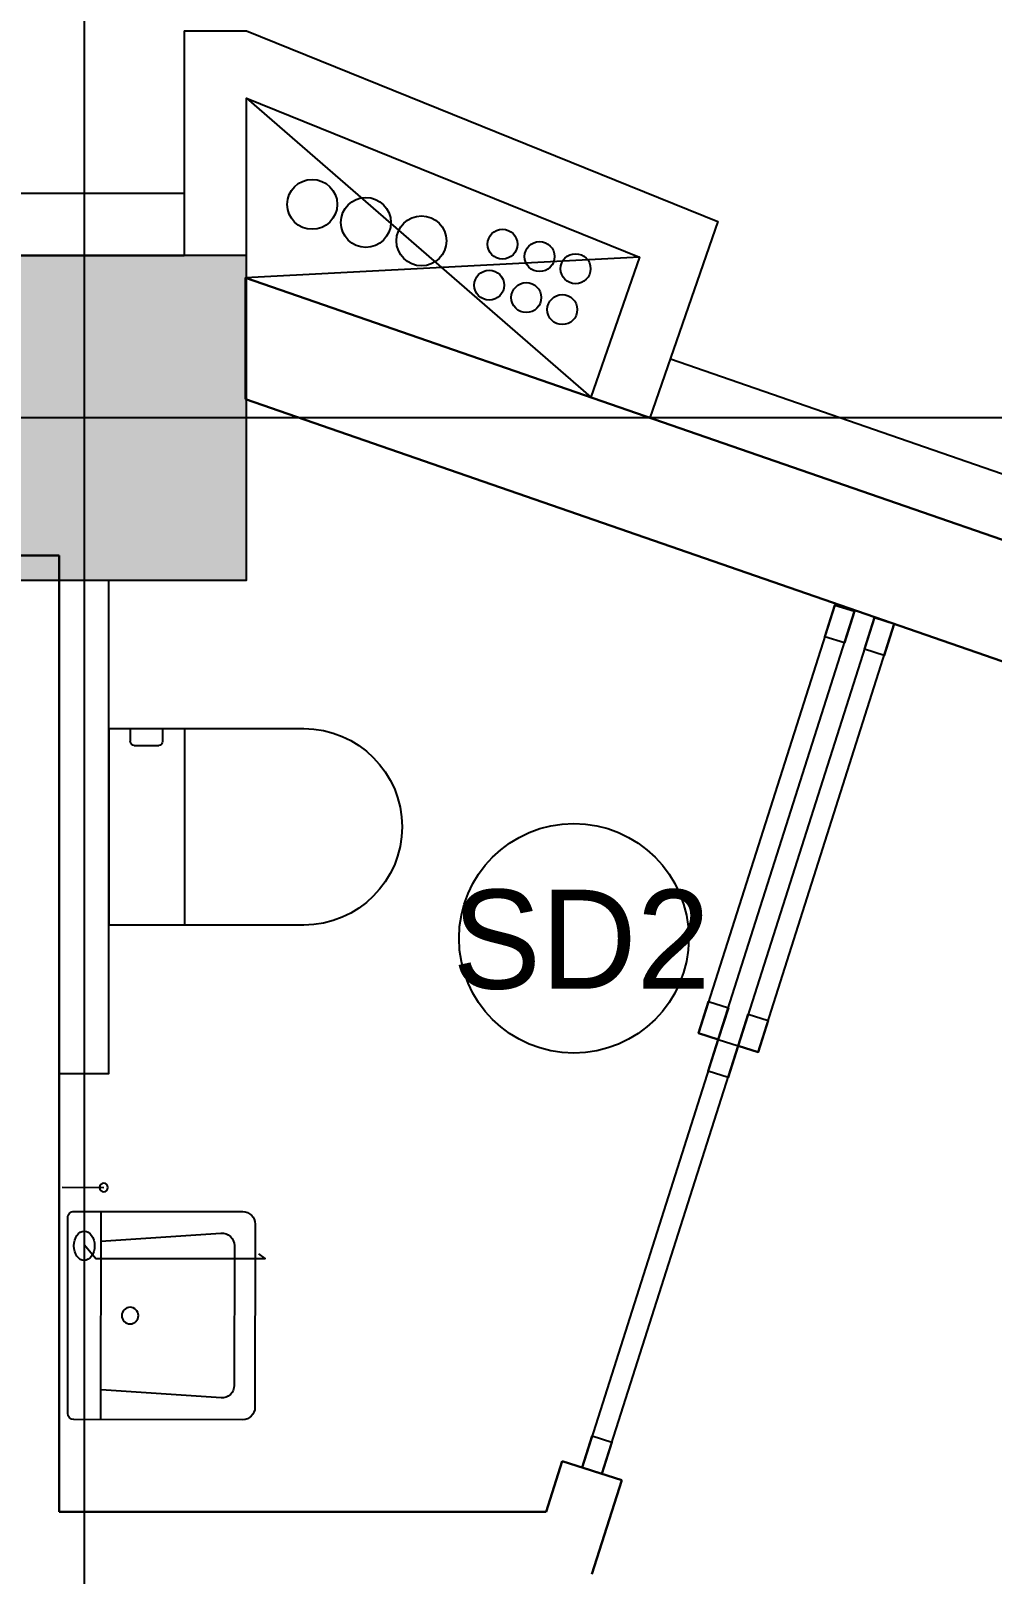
# Model space of a CAD drawing. Header units: millimetres. Extents: x 173236 to 801264, y -94969 to 615039.
# Drawn here: x 643543 to 645468, y 66153 to 69244 of the extents above; entities that cross this region are included whole.
import ezdxf
from ezdxf.enums import TextEntityAlignment as Align

# ---------------------------------------------------------------- set-up
doc = ezdxf.new("R2010")
doc.units = ezdxf.units.MM
doc.header["$MEASUREMENT"] = 0
doc.header["$PDMODE"] = 2
doc.layers.add('00-Def-points', color=7, linetype='Continuous', plot=False)
for name, color, linetype in [('VOX-A-ANNO-DIMS', 160, 'Continuous'), ('VOX-A-ANNO-DRTAG', 183, 'Continuous'), ('VOX-A-ANNO-GRID-LINE', 254, 'Continuous'), ('VOX-A-COLUMN-SECT', 210, 'Continuous'), ('VOX-A-ELEV-1-NEAR', 130, 'Continuous'), ('VOX-A-FLOOR-HIDD', 9, 'Continuous'), ('VOX-A-FLOOR-LINE', 253, 'Continuous'), ('VOX-A-FURN-LAYOUT', 93, 'Continuous'), ('VOX-A-WINDOW-SILL', 55, 'Continuous'), ('VOX-P- PIPE-COLD', 141, 'Continuous'), ('VOX-P- PIPE-SOIL', 54, 'Continuous'), ('VOX-P- PIPE-SUPPLY', 150, 'Continuous'), ('VOX-P- PIPE-WASTE', 245, 'Continuous')]:
    doc.layers.add(name, color=color, linetype=linetype)
doc.layers.add('VOX-A-WALL-SECT', color=1, linetype='Continuous', lineweight=30)
doc.styles.add('1.5 mm Rotis Annotative', font='', dxfattribs={"height": 1.5})
doc.styles.add('2 mm Rotis Annotative', font='', dxfattribs={"height": 2})
doc.styles.get('1.5 mm Rotis Annotative').set_extended_font_data('Rotis Sans Serif')
doc.styles.get('2 mm Rotis Annotative').set_extended_font_data('Rotis Sans Serif')
doc.dimstyles.new('1.5 mm Rotis Annotative', dxfattribs={"dimtxt": 1.5, "dimasz": 1, "dimexe": 1.5, "dimexo": 0, "dimgap": 1, "dimtad": 1, "dimdec": 0, "dimrnd": 5, "dimzin": 0, "dimdsep": 46, "dimtxsty": '1.5 mm Rotis Annotative', "dimblk": 'ARCHTICK', "dimcen": 0.09, "dimdle": 1, "dimadec": 0, "dimazin": 0, "dimtfac": 1, "dimtdec": 0, "dimtofl": 0, "dimtmove": 1, "dimatfit": 3, "dimfxl": 2, "dimfxlon": 1, "dimtolj": 1, "dimtzin": 0, "dimarcsym": 0})

# ---------------------------------------------------------------- blocks, each defined once
blk = doc.blocks.new('column')
at = {"layer": 'VOX-A-COLUMN-SECT'}
h = blk.add_hatch(color=256, dxfattribs=at)
h.dxf.hatch_style = 1
h.paths.add_polyline_path([(705499.7, 161109.5), (706149.7, 161109.5), (706149.7, 161759.5), (705499.7, 161759.5)])
blk.add_lwpolyline([(705499.7, 161109.5), (706149.7, 161109.5), (706149.7, 161759.5), (705499.7, 161759.5)], close=True, dxfattribs=at)
blk = doc.blocks.new('dd')
at = {"layer": 'VOX-A-ANNO-GRID-LINE', "transparency": 33554610}
for p, q in [((711725.6, 167520.5), (711725.6, 143590.4)), ((725773.9, 159771.3), (698032.9, 159771.3))]:
    blk.add_line(p, q, dxfattribs=at)
at = {"layer": 'VOX-A-COLUMN-SECT'}
blk.add_blockref('column', (5900.9, -1663.2), dxfattribs=at)
blk = doc.blocks.new('VOX-A-DOOR-TAG')
at = {"layer": 'VOX-A-ANNO-DRTAG'}
blk.add_circle((0, 0), 2.3, dxfattribs=at)
at = {"style": '2 mm Rotis Annotative', "flags": 1}
blk.add_attdef('DOORDIMENSION', (-9.696, -3.017), '', height=1.984, dxfattribs=at)
at = {"layer": 'VOX-A-ANNO-DRTAG', "style": '2 mm Rotis Annotative'}
blk.add_attdef('D1', text='', height=1.984, dxfattribs=at).set_placement((0.152, -0.017), align=Align.MIDDLE)
blk = doc.blocks.new('DOOR & WINDOW')
at = {"xscale": 100, "yscale": 100, "zscale": 100}
blk.add_blockref('VOX-A-DOOR-TAG', (759570.2, 150839.8), dxfattribs=at).add_auto_attribs({'D1': 'SD2'})
blk = doc.blocks.new('WC SLIDING DOOR')
at = {"layer": 'VOX-A-FURN-LAYOUT'}
for points in [[(625726.7, 65711.7), (626626.7, 65711.7), (626626.7, 65753.4), (625726.7, 65753.4)], [(626626.7, 65670), (627526.7, 65670), (627526.7, 65711.7), (626626.7, 65711.7)], [(625726.7, 65628.4), (626626.7, 65628.4), (626626.7, 65670), (625726.7, 65670)]]:
    blk.add_lwpolyline(points, dxfattribs=at)
for points in [[(625726.7, 65753.4), (625793.3, 65753.4), (625793.3, 65711.7), (625726.7, 65711.7)], [(626560, 65753.4), (626626.7, 65753.4), (626626.7, 65711.7), (626560, 65711.7)], [(626626.7, 65711.7), (626693.3, 65711.7), (626693.3, 65670), (626626.7, 65670)], [(627460, 65711.7), (627526.7, 65711.7), (627526.7, 65670), (627460, 65670)], [(625726.7, 65670), (625793.3, 65670), (625793.3, 65628.4), (625726.7, 65628.4)], [(626560, 65670), (626626.7, 65670), (626626.7, 65628.4), (626560, 65628.4)]]:
    blk.add_lwpolyline(points, close=True, dxfattribs=at)
blk = doc.blocks.new('TYPICAL FLOOR PLAN')
at = {"layer": 'VOX-A-ELEV-1-NEAR'}
blk.add_circle((990399.8, 124392.6), 30, dxfattribs=at)
at = {"layer": 'VOX-A-FLOOR-HIDD'}
for p, q in [((989740.6, 124734.2), (990430.5, 124135)), ((990527.9, 124416), (989738.9, 124374.5))]:
    blk.add_line(p, q, dxfattribs=at)
at = {"layer": 'VOX-A-FLOOR-LINE'}
for p, q in [((989615.6, 124869), (989740.6, 124869)), ((989615.6, 124869), (989615.6, 124419)), ((986052, 124544), (989615.6, 124544)), ((986052, 124419), (989615.6, 124419))]:
    blk.add_line(p, q, dxfattribs=at)
for points in [[(989740.6, 124869), (990685, 124487.4), (990548.6, 124094)], [(989740.6, 124419), (989740.6, 124734.2), (990527.9, 124416), (990430.5, 124135)], [(990589.6, 124212.1), (998958.6, 121312), (995728.7, 112053.3), (994816.9, 112053.6), (994816.9, 112178.3), (985635.3, 112179.7)]]:
    blk.add_lwpolyline(points, dxfattribs=at)
at = {"layer": 'VOX-A-WALL-SECT'}
for p, q in [((989365.6, 123818.4), (989240.6, 123818.4)), ((989365.6, 121902.8), (989365.6, 123818.4)), ((990373, 122003.9), (990340.8, 121902.8)), ((990492.1, 121965.9), (990373, 122003.9)), ((990432.2, 121777.8), (990492.1, 121965.9)), ((990340.8, 121902.8), (989365.6, 121902.8))]:
    blk.add_line(p, q, dxfattribs=at)
blk.add_lwpolyline([(989738.9, 124131.1), (991577.4, 123494.4), (991652, 123711.9), (989738.9, 124374.5)], close=True, dxfattribs=at)
at = {"layer": 'VOX-P- PIPE-COLD'}
blk.add_circle((990253.4, 124441.7), 30, dxfattribs=at)
at = {"layer": 'VOX-P- PIPE-COLD', "color": 1}
for centre in [(990226.8, 124359.6), (990301.1, 124334.7)]:
    blk.add_circle(centre, 30, dxfattribs=at)
at = {"layer": 'VOX-P- PIPE-SOIL', "ltscale": 0.005}
blk.add_circle((989872.4, 124521.5), 50, dxfattribs=at)
at = {"layer": 'VOX-P- PIPE-SUPPLY', "ltscale": 0.005}
for centre, radius in [((990091.1, 124448.2), 50), ((990373.2, 124310.6), 30)]:
    blk.add_circle(centre, radius, dxfattribs=at)
at = {"layer": 'VOX-P- PIPE-WASTE'}
for centre, radius in [((989979.9, 124485.4), 50), ((990327.7, 124416.8), 30)]:
    blk.add_circle(centre, radius, dxfattribs=at)
at = {"layer": '00-Def-points', "rotation": 252.3411238712967}
blk.add_blockref('WC SLIDING DOOR', (1118196.8, 739869.4), dxfattribs=at)
blk = doc.blocks.new('WB2')
at = {"layer": 'VOX-A-FURN-LAYOUT', "lineweight": -3}
for points in [[(7009.42, 1042.42), (7009.42, 1038.43)], [(7014.92, 1040.26), (7016.23, 1039.17), (7016.2, 1022.97), (7015.74, 1023.58)], [(7031.63, 1038.65), (7011.72, 1038.68)]]:
    blk.add_lwpolyline(points, dxfattribs=at)
for points in [[(7030.43, 1023.92, 0.414197), (7031.62, 1025.11), (7031.65, 1041.25, 0.414189), (7031.04, 1041.83), (7012.33, 1041.88, 0.41425), (7011.73, 1041.27), (7011.7, 1025.14, 0.414207), (7012.89, 1023.94), (7030.43, 1023.92)], [(7014.57, 1038.69), (7013.77, 1027.21, 0.433841), (7014.96, 1025.93), (7028.34, 1025.91, 0.433837), (7029.54, 1027.17), (7028.8, 1038.65)]]:
    blk.add_lwpolyline(points, format="xyb", dxfattribs=at)
for centre, radius in [((7009.43, 1038.44), 0.402), ((7021.68, 1035.89), 0.795)]:
    blk.add_circle(centre, radius, dxfattribs=at)
for points in [[(7015.02, 1041.28), (7014.24, 1041.28), (7013.61, 1040.84), (7013.61, 1040.29)], [(7016.42, 1040.29), (7016.42, 1040.83), (7015.79, 1041.28), (7015.02, 1041.28)], [(7013.61, 1040.29), (7013.61, 1039.74), (7014.24, 1039.3), (7015.01, 1039.3)], [(7015.01, 1039.3), (7015.79, 1039.3), (7016.41, 1039.74), (7016.42, 1040.29)]]:
    blk.add_open_spline(points, degree=3, dxfattribs=at)
blk = doc.blocks.new('WALL HUNG')
at = {"layer": 'VOX-A-FURN-LAYOUT'}
for p, q in [((323243.3, 101201.1), (322853, 101201.1)), ((322853, 100807.7), (322853, 101201.1)), ((323004.3, 100807.7), (323004.3, 101199.9)), ((322903.5, 100841.2), (322952.5, 100841.2)), ((322853, 100807.7), (323243.3, 100807.7)), ((322895.7, 100807.7), (322895.7, 100833.3)), ((322960.4, 100807.7), (322960.4, 100833.3))]:
    blk.add_line(p, q, dxfattribs=at)
for centre, radius, start, end in [((323243.3, 101004.4), 196.7, 270, 90), ((322903.5, 100833.3), 7.87, 90, 180), ((322952.5, 100833.3), 7.87, 0, 90)]:
    blk.add_arc(centre, radius, start, end, dxfattribs=at)
blk = doc.blocks.new('1ST FLOOR FURNITURE')
at = {"layer": 'VOX-A-FURN-LAYOUT'}
blk.add_lwpolyline([(644576.6, 170122.6), (644676.6, 170122.6), (644676.6, 171111.3)], dxfattribs=at)
at = {"xscale": -20.93287644962174, "yscale": 20.93287644962174, "zscale": 20.93287644962169, "rotation": 89.86849645706931}
blk.add_blockref('WB2', (666740.3, 316571.7), dxfattribs=at)
at = {"layer": 'VOX-A-WINDOW-SILL', "xscale": -1, "rotation": 180}
blk.add_blockref('WALL HUNG', (321823.6, 271621.3), dxfattribs=at)
blk = doc.blocks.new('_ArchTick')
at = {"color": 0, "linetype": 'ByBlock', "const_width": 0.15}
blk.add_lwpolyline([(-0.5, -0.5), (0.5, 0.5)], dxfattribs=at)
blk = doc.blocks.new('*D502')
at = {"layer": 'Defpoints', "color": 0, "transparency": 16777216}
for p in [(644099.8, 174989.1), (643449.8, 171886.4), (644099.8, 171886.3)]:
    blk.add_point(p, dxfattribs=at)
at = {"layer": 'VOX-A-ANNO-DIMS', "color": 0, "lineweight": -2, "transparency": 16777216}
for p, q in [((643449.8, 174789.1), (643449.8, 175139.1)), ((644099.8, 174789.1), (644099.8, 175139.1)), ((643349.8, 174989.1), (644199.8, 174989.1))]:
    blk.add_line(p, q, dxfattribs=at)
at = {"layer": 'VOX-A-ANNO-DIMS', "color": 0, "lineweight": -2, "transparency": 16777216, "xscale": 100, "yscale": 100, "zscale": 100}
for p, rotation in [((643449.8, 174989.1), 180.00000000007), ((644099.8, 174989.1), 7.002309186710079e-11)]:
    blk.add_blockref('_ArchTick', p, dxfattribs=dict(at, rotation=rotation))
at = {"layer": 'VOX-A-ANNO-DIMS', "color": 0, "transparency": 16777216, "insert": (643774.8, 175165.3), "char_height": 150, "attachment_point": 5, "style": '1.5 mm Rotis Annotative'}
blk.add_mtext('\\A1;650', dxfattribs=at)
blk = doc.blocks.new('*D503')
at = {"layer": 'Defpoints', "color": 0, "transparency": 16777216}
for p in [(646011.1, 174989.1), (644099.8, 171886.3), (646011.1, 171179.2)]:
    blk.add_point(p, dxfattribs=at)
at = {"layer": 'VOX-A-ANNO-DIMS', "color": 0, "lineweight": -2, "transparency": 16777216}
for p, q in [((644099.8, 174789.1), (644099.8, 175139.1)), ((646011.1, 174789.1), (646011.1, 175139.1)), ((643999.8, 174989.1), (646111.1, 174989.1))]:
    blk.add_line(p, q, dxfattribs=at)
at = {"layer": 'VOX-A-ANNO-DIMS', "color": 0, "lineweight": -2, "transparency": 16777216, "xscale": 100, "yscale": 100, "zscale": 100}
for p, rotation in [((644099.8, 174989.1), 180.00000000007), ((646011.1, 174989.1), 7.002309186710079e-11)]:
    blk.add_blockref('_ArchTick', p, dxfattribs=dict(at, rotation=rotation))
at = {"layer": 'VOX-A-ANNO-DIMS', "color": 0, "transparency": 16777216, "insert": (645055.5, 175165.3), "char_height": 150, "attachment_point": 5, "style": '1.5 mm Rotis Annotative'}
blk.add_mtext('\\A1;1910', dxfattribs=at)
blk = doc.blocks.new('DIM')
at = {"layer": 'VOX-A-ANNO-DIMS'}
for base, p1, p2, picture, middle in [((644099.8, 174989.1), (643449.8, 171886.4), (644099.8, 171886.3), '*D502', (643774.8, 175165.3)), ((646011.1, 174989.1), (644099.8, 171886.3), (646011.1, 171179.2), '*D503', (645055.5, 175165.3))]:
    dim = blk.add_linear_dim(base=base, p1=p1, p2=p2, angle=180, dimstyle='1.5 mm Rotis Annotative', dxfattribs=at)
    dim.commit()
    dim.dimension.update_dxf_attribs({"geometry": picture, "text_midpoint": middle})

msp = doc.modelspace()

# ---------------------------------------------------------------- block references
at = {"layer": '00-Def-points'}
msp.add_blockref('DOOR & WINDOW', (-114939.7, -83413.1), dxfattribs=at)
at = {"layer": 'VOX-A-ANNO-GRID-LINE'}
msp.add_blockref('dd', (-68075.9, -91301.9), dxfattribs=at)

# ---------------------------------------------------------------- next in the draw order: block references
msp.add_blockref('TYPICAL FLOOR PLAN', (-345765.8, -55624.6))

# ---------------------------------------------------------------- next in the draw order: block references
msp.add_blockref('DIM', (-125, -103091.9))
at = {"layer": 'VOX-A-ELEV-1-NEAR'}
msp.add_blockref('1ST FLOOR FURNITURE', (-977.1, -102966.9), dxfattribs=at)

doc.saveas('drawing.dxf')
